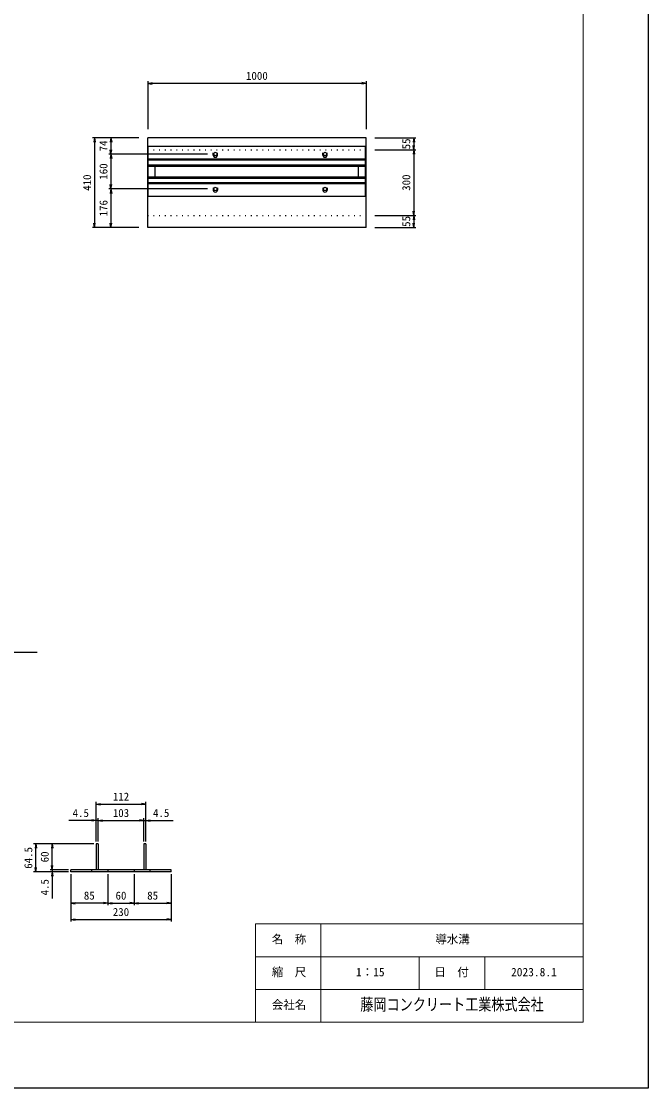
# Model space of a CAD drawing. Units: millimetres, scale not verified, with parts at other scales. Extents: x -6300 to 6300, y -4455 to 4455.
# Drawn here: x 3428 to 6300, y -4455 to 430 of the extents above; entities that cross this region are included whole.
import ezdxf
from ezdxf.enums import TextEntityAlignment as Align

# ---------------------------------------------------------------- set-up
doc = ezdxf.new("R2010")
doc.units = ezdxf.units.MM
doc.header["$LTSCALE"] = 15
doc.linetypes.add('DOTTED', pattern=[1.75, 0.25, -1.5])
for name, color, linetype, lineweight in [('0-1_DIM', 7, 'Continuous', 25), ('0-2_Defpoints', 5, 'Continuous', 25), ('0-6_OUTLINE', 3, 'Continuous', 25), ('0-7_OUTLINE2', 4, 'DOTTED', 25), ('0-8_TXT', 7, 'Continuous', 25), ('0-9_WAKU', 3, 'Continuous', 13), ('0-A_WAKU-LINE', 7, 'Continuous', 13)]:
    doc.layers.add(name, color=color, linetype=linetype, lineweight=lineweight)
doc.layers.add('0-B_WAKU-TXT', color=7, linetype='Continuous')
doc.styles.add('ＭＳ ゴシック', font='')
doc.styles.get('ＭＳ ゴシック').set_extended_font_data('MS Gothic')

msp = doc.modelspace()

# ---------------------------------------------------------------- linework, layer by layer
at = {"layer": '0-1_DIM'}
for p, q in [((4006.57, 155.62), (4006.57, -64.23)), ((4006.57, 145.62), (4026.56, 148.95)), ((5006.57, 145.62), (4986.57, 148.95)), ((5006.57, 155.62), (5006.57, -64.23)), ((5006.57, 145.62), (4006.57, 145.62)), ((4006.57, 145.62), (4026.56, 142.29)), ((5006.57, 145.62), (4986.57, 142.29)), ((3966.56, -104.23), (3753.56, -104.23)), ((3763.56, -104.23), (3760.22, -124.23)), ((3763.56, -104.23), (3763.56, -514.23)), ((3763.56, -104.23), (3766.89, -124.23)), ((3838.56, -104.23), (3835.22, -124.23)), ((3838.56, -104.23), (3838.56, -178.23)), ((3838.56, -104.23), (3841.89, -124.23)), ((5046.58, -104.23), (5234.58, -104.23)), ((5224.58, -104.23), (5221.24, -124.23)), ((5224.58, -159.23), (5221.24, -139.23)), ((5224.58, -104.23), (5224.58, -159.23)), ((5224.58, -104.23), (5227.91, -124.23)), ((5224.58, -159.23), (5227.91, -139.23)), ((4280.36, -178.23), (3828.56, -178.23)), ((3838.56, -178.23), (3835.22, -158.24)), ((3838.56, -178.23), (3835.22, -198.23)), ((3838.56, -178.23), (3841.89, -158.24)), ((3838.56, -178.23), (3838.56, -338.23)), ((3838.56, -178.23), (3841.89, -198.23)), ((5046.58, -159.23), (5234.58, -159.23)), ((5224.58, -159.23), (5221.24, -179.23)), ((5224.58, -159.23), (5224.58, -459.23)), ((5224.58, -159.23), (5227.91, -179.23)), ((4280.36, -338.23), (3828.56, -338.23)), ((3838.56, -338.23), (3835.22, -318.24)), ((3838.56, -338.23), (3835.22, -358.23)), ((3838.56, -338.23), (3841.89, -318.24)), ((3838.56, -338.23), (3838.56, -514.23)), ((3838.56, -338.23), (3841.89, -358.23)), ((5224.58, -459.23), (5221.24, -439.24)), ((5224.58, -459.23), (5227.91, -439.24)), ((5046.58, -459.23), (5234.58, -459.23)), ((5224.58, -459.23), (5221.24, -479.23)), ((5224.58, -459.23), (5224.58, -514.23)), ((5224.58, -459.23), (5227.91, -479.23)), ((3966.56, -514.23), (3753.56, -514.23)), ((3763.56, -514.23), (3760.22, -494.24)), ((3763.56, -514.23), (3766.89, -494.24)), ((3838.56, -514.23), (3835.22, -494.24)), ((3838.56, -514.23), (3841.89, -494.24)), ((5046.58, -514.23), (5234.58, -514.23)), ((5224.58, -514.23), (5221.24, -494.24)), ((5224.58, -514.23), (5227.91, -494.24)), ((3770.39, -3327.78), (3770.39, -3146.07)), ((3770.39, -3156.07), (3790.39, -3152.74)), ((3770.39, -3156.07), (3998.39, -3156.07)), ((3770.39, -3156.07), (3790.39, -3159.41)), ((3998.39, -3156.07), (3978.39, -3152.74)), ((3998.39, -3156.07), (3978.39, -3159.41)), ((3998.39, -3327.78), (3998.39, -3146.07)), ((3779.39, -3327.78), (3779.39, -3221.07)), ((3989.39, -3327.78), (3989.39, -3221.07)), ((3770.39, -3231.07), (3645.88, -3231.07)), ((3770.39, -3231.07), (3750.39, -3227.74)), ((3770.39, -3231.07), (3750.39, -3234.41)), ((3779.39, -3231.07), (3770.39, -3231.07)), ((3779.39, -3231.07), (3799.39, -3227.74)), ((3779.39, -3231.07), (3989.39, -3231.07)), ((3779.39, -3231.07), (3799.39, -3234.41)), ((3989.39, -3231.07), (3969.39, -3227.74)), ((3989.39, -3231.07), (3969.39, -3234.41)), ((3989.39, -3231.07), (3998.39, -3231.07)), ((3998.39, -3231.07), (4018.39, -3227.74)), ((3998.39, -3231.07), (4122.91, -3231.07)), ((3998.39, -3231.07), (4018.39, -3234.41)), ((3760.39, -3337.78), (3484.42, -3337.78)), ((3494.42, -3337.78), (3491.08, -3357.78)), ((3494.42, -3466.78), (3494.42, -3337.78)), ((3494.42, -3337.78), (3497.75, -3357.78)), ((3569.42, -3337.78), (3566.08, -3357.78)), ((3569.42, -3457.78), (3569.42, -3337.78)), ((3569.42, -3337.78), (3572.75, -3357.78)), ((3644.39, -3466.78), (3484.42, -3466.78)), ((3494.42, -3466.78), (3491.08, -3446.78)), ((3494.42, -3466.78), (3497.75, -3446.78)), ((3644.39, -3457.78), (3559.42, -3457.78)), ((3569.42, -3457.78), (3566.08, -3437.78)), ((3569.42, -3466.78), (3566.08, -3486.78)), ((3569.42, -3457.78), (3572.75, -3437.78)), ((3569.42, -3457.78), (3569.42, -3466.78)), ((3569.42, -3466.78), (3569.42, -3587.78)), ((3569.42, -3466.78), (3572.75, -3486.78)), ((3654.39, -3476.78), (3654.39, -3694.47)), ((3824.39, -3476.78), (3824.39, -3619.47)), ((3944.39, -3476.78), (3944.39, -3619.47)), ((4114.39, -3476.78), (4114.39, -3694.47)), ((3654.39, -3609.47), (3674.39, -3606.14)), ((3824.39, -3609.47), (3654.39, -3609.47)), ((3654.39, -3609.47), (3674.39, -3612.8)), ((3824.39, -3609.47), (3804.39, -3606.14)), ((3824.39, -3609.47), (3804.39, -3612.8)), ((3824.39, -3609.47), (3844.39, -3606.14)), ((3824.39, -3609.47), (3944.39, -3609.47)), ((3824.39, -3609.47), (3844.39, -3612.8)), ((3944.39, -3609.47), (3924.39, -3606.14)), ((3944.39, -3609.47), (3924.39, -3612.8)), ((3944.39, -3609.47), (3964.39, -3606.14)), ((3944.39, -3609.47), (4114.39, -3609.47)), ((3944.39, -3609.47), (3964.39, -3612.8)), ((4114.39, -3609.47), (4094.39, -3606.14)), ((4114.39, -3609.47), (4094.39, -3612.8)), ((3654.39, -3684.47), (3674.39, -3681.14)), ((3654.39, -3684.47), (4114.39, -3684.47)), ((3654.39, -3684.47), (3674.39, -3687.8)), ((4114.39, -3684.47), (4094.39, -3681.14)), ((4114.39, -3684.47), (4094.39, -3687.8))]:
    msp.add_line(p, q, dxfattribs=at)
at = {"layer": '0-2_Defpoints'}
msp.add_lwpolyline([(-6300, -4455), (6300, -4455), (6300, 4455), (-6300, 4455)], close=True, dxfattribs=at)
at = {"layer": '0-6_OUTLINE'}
for p, q in [((5006.56, -104.23), (4006.57, -104.23)), ((4006.57, -514.23), (4006.57, -104.23)), ((4009.07, -373.23), (4009.07, -143.23)), ((5004.06, -143.23), (4009.07, -143.23)), ((5004.06, -373.23), (5004.06, -143.23)), ((5006.56, -514.23), (5006.56, -104.23)), ((4306.07, -183.23), (4306.07, -173.23)), ((4326.07, -183.23), (4326.07, -173.23)), ((4808.07, -183.23), (4808.07, -173.23)), ((4828.07, -183.23), (4828.07, -173.23)), ((4006.57, -228.23), (5006.56, -228.23)), ((4006.57, -233.23), (5006.56, -233.23)), ((5004.06, -202.23), (4009.07, -202.23)), ((5004.06, -206.73), (4009.07, -206.73)), ((4041.07, -288.23), (4041.07, -228.23)), ((4972.07, -288.23), (4972.07, -228.23)), ((4006.57, -283.23), (5006.56, -283.23)), ((4006.57, -288.23), (5006.56, -288.23)), ((5004.06, -309.73), (4009.07, -309.73)), ((5004.06, -314.23), (4009.07, -314.23)), ((4306.07, -333.23), (4306.07, -343.23)), ((4326.07, -333.23), (4326.07, -343.23)), ((4808.07, -333.23), (4808.07, -343.23)), ((4828.07, -333.23), (4828.07, -343.23)), ((5004.06, -373.23), (4009.07, -373.23)), ((5006.56, -514.23), (4006.57, -514.23)), ((3770.39, -3337.78), (3770.39, -3457.78)), ((3779.39, -3337.78), (3770.39, -3337.78)), ((3779.39, -3337.78), (3779.39, -3457.78)), ((3989.39, -3337.78), (3989.39, -3457.78)), ((3998.39, -3337.78), (3989.39, -3337.78)), ((3998.39, -3337.78), (3998.39, -3457.78)), ((4114.39, -3457.78), (3654.39, -3457.78)), ((3654.39, -3466.78), (3654.39, -3457.78)), ((4114.39, -3466.78), (3654.39, -3466.78)), ((3750.39, -3466.78), (3750.39, -3457.78)), ((4018.39, -3466.78), (4018.39, -3457.78)), ((4114.39, -3466.78), (4114.39, -3457.78))]:
    msp.add_line(p, q, dxfattribs=at)
for centre in [(4316.07, -178.23), (4818.07, -178.23), (4316.07, -338.23), (4818.07, -338.23)]:
    msp.add_circle(centre, 8, dxfattribs=at)
for centre in [(4316.07, -183.23), (4818.07, -183.23), (4316.07, -343.23), (4818.07, -343.23)]:
    msp.add_arc(centre, 10, 180, 0.00001, dxfattribs=at)
at = {"layer": '0-7_OUTLINE2'}
for p, q in [((4006.57, -159.23), (5006.56, -159.23)), ((4006.57, -459.23), (5006.56, -459.23)), ((3824.39, -3457.78), (3824.39, -3466.78)), ((3944.39, -3457.78), (3944.39, -3466.78))]:
    msp.add_line(p, q, dxfattribs=at)
at = {"layer": '0-8_TXT'}
msp.add_line((2952.05, -2459.74), (3500.16, -2459.74), dxfattribs=at)
at = {"layer": '0-9_WAKU'}
for p, q in [((4500, -3705), (6000, -3705)), ((4500, -4155), (4500, -3705))]:
    msp.add_line(p, q, dxfattribs=at)
msp.add_lwpolyline([(-6000, -4155), (6000, -4155), (6000, 4155), (-6000, 4155)], close=True, dxfattribs=at)
at = {"layer": '0-A_WAKU-LINE'}
for p, q in [((4800, -4155), (4800, -3705)), ((4500, -3855), (6000, -3855)), ((5250, -4005), (5250, -3855)), ((5550, -4005), (5550, -3855)), ((4500, -4005), (6000, -4005))]:
    msp.add_line(p, q, dxfattribs=at)

# ---------------------------------------------------------------- texts
at = {"layer": '0-1_DIM', "style": 'ＭＳ ゴシック'}
for s, p in [('1000', (4456.57, 150.62)), ('112', (3846.89, -3151.07)), ('4.5', (3662.89, -3226.07)), ('103', (3846.89, -3226.07)), ('4.5', (4030.89, -3226.07)), ('85', (3714.39, -3604.47)), ('60', (3859.39, -3604.47)), ('85', (4004.39, -3604.47)), ('230', (3846.89, -3679.47))]:
    msp.add_text(s, height=36.66, dxfattribs=at).set_placement(p, align=Align.BOTTOM_LEFT)
for s, p in [('74', (3833.56, -166.23)), ('55', (5219.58, -156.73)), ('160', (3833.56, -295.73)), ('410', (3758.56, -346.73)), ('300', (5219.58, -346.73)), ('176', (3833.56, -463.73)), ('55', (5219.58, -511.73)), ('64.5', (3489.42, -3452.28)), ('60', (3564.42, -3422.78)), ('4.5', (3564.42, -3574.28))]:
    msp.add_text(s, height=36.66, rotation=90, dxfattribs=at).set_placement(p, align=Align.BOTTOM_LEFT)
at = {"layer": '0-B_WAKU-TXT', "style": 'ＭＳ ゴシック'}
for s, p in [('名\u3000称', (4574.93, -3806.25)), ('導水溝', (5323.5, -3806.25)), ('縮\u3000尺', (4574.93, -3956.25)), ('1：15', (4960.12, -3956.25)), ('日\u3000付', (5318.92, -3956.25)), ('2023.8.1', (5670, -3956.25)), ('会社名', (4574.93, -4106.25))]:
    msp.add_text(s, height=38.49, dxfattribs=at).set_placement(p, align=Align.BOTTOM_LEFT)
at = {"layer": '0-B_WAKU-TXT', "style": 'ＭＳ ゴシック', "width": 0.8}
msp.add_text('藤岡コンクリート工業株式会社', height=54.99, dxfattribs=at).set_placement((4980, -4117.5), align=Align.BOTTOM_LEFT)

doc.saveas('drawing.dxf')
